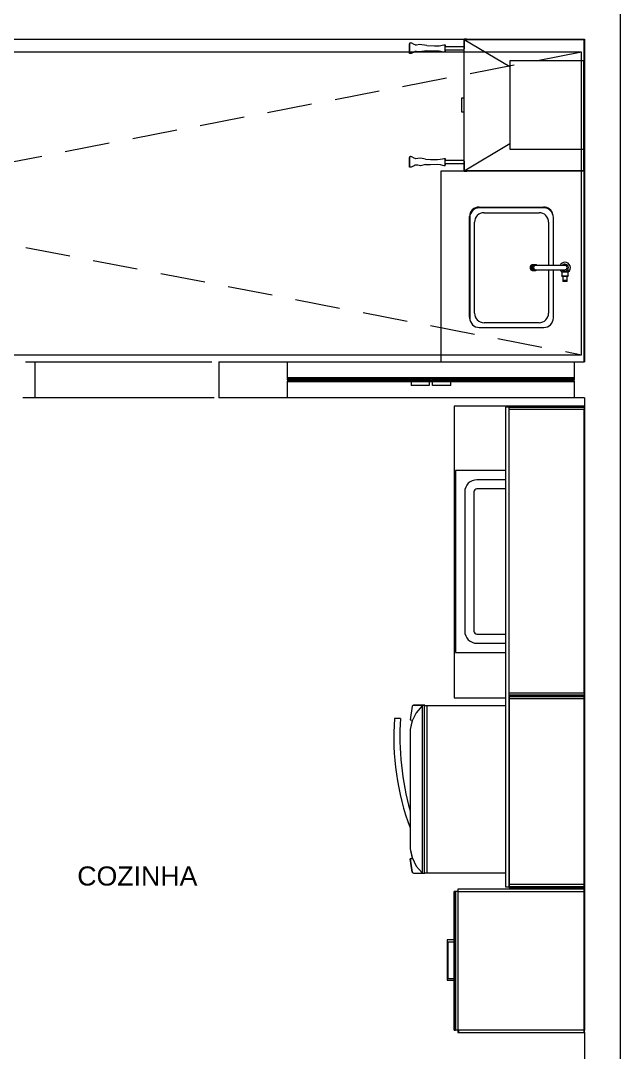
# Model space of a CAD drawing. Header units: millimetres. Extents: x 586.5 to 618.3, y 239.1 to 272.6.
# Drawn here: x 590.887 to 593.397, y 252.023 to 256.337 of the extents above; entities that cross this region are included whole.
import ezdxf

# ---------------------------------------------------------------- set-up
doc = ezdxf.new("R2010")
doc.units = ezdxf.units.MM
doc.header["$LTSCALE"] = 75
doc.linetypes.add('HIDDEN', pattern=[0.375, 0.25, -0.125])
for name, color, linetype, lineweight in [('A Arquitetura LRZ', 252, 'Continuous', 9), ('A Cumbuca LRZ', 254, 'HIDDEN', 9), ('A Esquadrias LRZ', 252, 'Continuous', 9), ('A Mobiliário LRZ', 253, 'Continuous', 9), ('A Projeção LRZ', 253, 'HIDDEN', 9)]:
    doc.layers.add(name, color=color, linetype=linetype, lineweight=lineweight)
doc.styles.add('R80', font='arial.ttf')

msp = doc.modelspace()

# ---------------------------------------------------------------- linework, layer by layer
at = {"layer": 'A Arquitetura LRZ'}
for p, q in [((593.3965, 250.9114), (593.3965, 256.4104)), ((586.6465, 256.2604), (593.2465, 256.2604)), ((593.2465, 256.2604), (593.2465, 254.9104)), ((590.9465, 254.9104), (590.9465, 254.7604)), ((591.7165, 254.9104), (591.7165, 254.7604)), ((591.7165, 254.9104), (593.2465, 254.9104)), ((592.0037, 254.8434), (592.0037, 254.9104)), ((593.2037, 254.9104), (593.2037, 254.8434)), ((592.0037, 254.8354), (592.0037, 254.8394)), ((592.0037, 254.7604), (592.0037, 254.8274)), ((593.2037, 254.8394), (593.2037, 254.8354)), ((593.2037, 254.8274), (593.2037, 254.7604)), ((593.2465, 254.7604), (591.7165, 254.7604)), ((593.2465, 254.7604), (593.2465, 252.1156)), ((593.2465, 252.1056), (593.2465, 251.0604))]:
    msp.add_line(p, q, dxfattribs=at)
at = {"layer": 'A Esquadrias LRZ'}
for p, q in [((593.2452, 255.7079), (592.6452, 255.7079)), ((592.6452, 255.7079), (592.6452, 254.9104)), ((593.2452, 254.9104), (593.2452, 255.7079)), ((592.7652, 255.0979), (592.7652, 255.5179)), ((592.8052, 255.5579), (593.0752, 255.5579)), ((590.9065, 254.9104), (591.6865, 254.9104)), ((592.0037, 254.8414), (592.0037, 254.8434)), ((593.2037, 254.8434), (592.0037, 254.8434)), ((592.0037, 254.8414), (592.0037, 254.8394)), ((592.0037, 254.8414), (593.2037, 254.8414)), ((592.0037, 254.8394), (592.0187, 254.8394)), ((592.3537, 254.8354), (592.0037, 254.8354)), ((592.0037, 254.8354), (592.0037, 254.8314)), ((592.0037, 254.8314), (592.3537, 254.8314)), ((592.0187, 254.8314), (592.0037, 254.8314)), ((592.0037, 254.8314), (592.0037, 254.8294)), ((592.0037, 254.8274), (592.0037, 254.8294)), ((592.0037, 254.8294), (593.2037, 254.8294)), ((593.2037, 254.8274), (592.0037, 254.8274)), ((592.0187, 254.8394), (592.0187, 254.8414)), ((592.2987, 254.8394), (592.0187, 254.8394)), ((592.0187, 254.8294), (592.0187, 254.8314)), ((592.5987, 254.8394), (592.2987, 254.8394)), ((592.2987, 254.8394), (592.2987, 254.8354)), ((592.2987, 254.8354), (592.5987, 254.8354)), ((592.3537, 254.8314), (592.3537, 254.8354)), ((592.3537, 254.8314), (592.5207, 254.8314)), ((592.5207, 254.8414), (592.5207, 254.8394)), ((592.5207, 254.8314), (592.5207, 254.8294)), ((592.5207, 254.8314), (592.5257, 254.8314)), ((592.5207, 254.8274), (592.5207, 254.8114)), ((592.5257, 254.8314), (592.5341, 254.8314)), ((592.5341, 254.8314), (592.5967, 254.8314)), ((592.5967, 254.8414), (592.5967, 254.8404)), ((592.6107, 254.8404), (592.5967, 254.8404)), ((592.5967, 254.8404), (592.5967, 254.8394)), ((592.5967, 254.8394), (592.5987, 254.8394)), ((592.5987, 254.8354), (592.5967, 254.8354)), ((592.5967, 254.8354), (592.5967, 254.8344)), ((592.5967, 254.8344), (592.6107, 254.8344)), ((592.5967, 254.8314), (592.6107, 254.8314)), ((592.5967, 254.8314), (592.5967, 254.8294)), ((592.5967, 254.8274), (592.5967, 254.8114)), ((592.5987, 254.8354), (592.5987, 254.8394)), ((592.5987, 254.8394), (592.5987, 254.8354)), ((592.6087, 254.8354), (592.6087, 254.8394)), ((592.6087, 254.8394), (592.6107, 254.8394)), ((592.9087, 254.8394), (592.6087, 254.8394)), ((592.6087, 254.8394), (592.6087, 254.8354)), ((592.6107, 254.8354), (592.6087, 254.8354)), ((592.6087, 254.8354), (592.9087, 254.8354)), ((592.6107, 254.8414), (592.6107, 254.8404)), ((592.6107, 254.8394), (592.6107, 254.8404)), ((592.6107, 254.8344), (592.6107, 254.8354)), ((592.6107, 254.8314), (592.6733, 254.8314)), ((592.6107, 254.8294), (592.6107, 254.8314)), ((592.6107, 254.8114), (592.6107, 254.8274)), ((592.6733, 254.8314), (592.6818, 254.8314)), ((592.6818, 254.8314), (592.6867, 254.8314)), ((592.6867, 254.8394), (592.6867, 254.8414)), ((592.6867, 254.8314), (592.8537, 254.8314)), ((592.6867, 254.8294), (592.6867, 254.8314)), ((592.6867, 254.8114), (592.6867, 254.8274)), ((593.2037, 254.8354), (592.8537, 254.8354)), ((592.8537, 254.8354), (592.8537, 254.8314)), ((592.8537, 254.8314), (593.2037, 254.8314)), ((592.9087, 254.8354), (592.9087, 254.8394)), ((593.1887, 254.8394), (592.9087, 254.8394)), ((593.1887, 254.8414), (593.1887, 254.8394)), ((593.1887, 254.8394), (593.2037, 254.8394)), ((593.2037, 254.8314), (593.1887, 254.8314)), ((593.1887, 254.8314), (593.1887, 254.8294)), ((593.2037, 254.8434), (593.2037, 254.8414)), ((593.2037, 254.8394), (593.2037, 254.8414)), ((593.2037, 254.8314), (593.2037, 254.8354)), ((593.2037, 254.8294), (593.2037, 254.8314)), ((593.2037, 254.8294), (593.2037, 254.8274)), ((592.5257, 254.8114), (592.5207, 254.8114)), ((592.5341, 254.8114), (592.5257, 254.8114)), ((592.5967, 254.8114), (592.5341, 254.8114)), ((592.6733, 254.8114), (592.6107, 254.8114)), ((592.6818, 254.8114), (592.6733, 254.8114)), ((592.6867, 254.8114), (592.6818, 254.8114)), ((591.6965, 254.7604), (590.8965, 254.7604))]:
    msp.add_line(p, q, dxfattribs=at)
for centre, start, end in [((592.8052, 255.5179), 90, 180), ((593.0752, 255.5179), 11.611, 90), ((592.8052, 255.0979), 180, 197.0883)]:
    msp.add_arc(centre, 0.04, start, end, dxfattribs=at)
at = {"layer": 'A Mobiliário LRZ'}
for p, q in [((592.7534, 256.26), (592.7426, 256.26)), ((592.7426, 256.26), (592.7426, 256.2192)), ((592.7434, 256.2592), (593.2434, 256.2592)), ((592.7434, 256.2592), (592.9334, 256.1452)), ((592.7434, 255.7092), (592.7434, 256.2592)), ((592.7534, 256.2592), (592.7534, 256.26)), ((593.2434, 256.2592), (593.2434, 256.1692)), ((592.5136, 256.2422), (592.5134, 256.2415)), ((592.5134, 256.2415), (592.5134, 256.2409)), ((592.5134, 256.2354), (592.5134, 256.2409)), ((592.5134, 256.2409), (592.5134, 256.2354)), ((592.5134, 256.2219), (592.5134, 256.2354)), ((592.5134, 256.2354), (592.5134, 256.2219)), ((592.5134, 256.2219), (592.5134, 256.2085)), ((592.5134, 256.2085), (592.5134, 256.2219)), ((592.5134, 256.2085), (592.5134, 256.2029)), ((592.5134, 256.2029), (592.5134, 256.2085)), ((592.5138, 256.2425), (592.5136, 256.2422)), ((592.514, 256.2429), (592.5138, 256.2425)), ((592.5144, 256.2432), (592.514, 256.2429)), ((592.5149, 256.2435), (592.5144, 256.2432)), ((592.5155, 256.2438), (592.5149, 256.2435)), ((592.5176, 256.2441), (592.5155, 256.2438)), ((592.5205, 256.2438), (592.5176, 256.2441)), ((592.5238, 256.2429), (592.5205, 256.2438)), ((592.5338, 256.2379), (592.5238, 256.2429)), ((592.5377, 256.2359), (592.5338, 256.2379)), ((592.5377, 256.2079), (592.5338, 256.2059)), ((592.5397, 256.2354), (592.5377, 256.2359)), ((592.5397, 256.2084), (592.5377, 256.2079)), ((592.5427, 256.2353), (592.5397, 256.2354)), ((592.5427, 256.2085), (592.5397, 256.2084)), ((592.5553, 256.2373), (592.5427, 256.2353)), ((592.5553, 256.2066), (592.5427, 256.2085)), ((592.5869, 256.2328), (592.5553, 256.2373)), ((592.5869, 256.2111), (592.5553, 256.2066)), ((592.5869, 256.2328), (592.6187, 256.2323)), ((592.5869, 256.2111), (592.6187, 256.2115)), ((592.6187, 256.2323), (592.6376, 256.2323)), ((592.6187, 256.2115), (592.6376, 256.2116)), ((592.6376, 256.2323), (592.6576, 256.2365)), ((592.6376, 256.2116), (592.6576, 256.2074)), ((592.6576, 256.2365), (592.6607, 256.2368)), ((592.6576, 256.2074), (592.6607, 256.2071)), ((592.6607, 256.2368), (592.661, 256.2368)), ((592.6607, 256.2071), (592.661, 256.2071)), ((592.661, 256.2368), (592.6618, 256.2367)), ((592.661, 256.2071), (592.6618, 256.2072)), ((592.6618, 256.2367), (592.6623, 256.2365)), ((592.6618, 256.2072), (592.6623, 256.2073)), ((592.6623, 256.2365), (592.6627, 256.2363)), ((592.6623, 256.2073), (592.6627, 256.2075)), ((592.6627, 256.2363), (592.6629, 256.2361)), ((592.6627, 256.2075), (592.6629, 256.2078)), ((592.6629, 256.2361), (592.6631, 256.2359)), ((592.6629, 256.2078), (592.6631, 256.208)), ((592.6631, 256.2359), (592.6632, 256.2357)), ((592.6631, 256.208), (592.6632, 256.2082)), ((592.6632, 256.2357), (592.6633, 256.2353)), ((592.6632, 256.2082), (592.6633, 256.2086)), ((592.6633, 256.2353), (592.6634, 256.2349)), ((592.6633, 256.2086), (592.6634, 256.2089)), ((592.6634, 256.2311), (592.6634, 256.2349)), ((592.6634, 256.2349), (592.6634, 256.2311)), ((592.6634, 256.2219), (592.6634, 256.2311)), ((592.6634, 256.2311), (592.6634, 256.2284)), ((592.7426, 256.2284), (592.6634, 256.2284)), ((592.6634, 256.2127), (592.6634, 256.2219)), ((592.6634, 256.2154), (592.7434, 256.2154)), ((592.6634, 256.215), (592.6634, 256.2127)), ((592.6634, 256.2127), (592.6634, 256.2089)), ((592.6634, 256.2089), (592.6634, 256.2127)), ((592.7426, 256.2192), (592.7434, 256.2192)), ((592.7426, 255.753), (592.7426, 256.215)), ((592.5134, 256.2023), (592.5134, 256.2029)), ((592.5136, 256.2017), (592.5134, 256.2023)), ((592.5138, 256.2013), (592.5136, 256.2017)), ((592.514, 256.201), (592.5138, 256.2013)), ((592.5144, 256.2006), (592.514, 256.201)), ((592.5149, 256.2003), (592.5144, 256.2006)), ((592.5155, 256.2001), (592.5149, 256.2003)), ((592.5176, 256.1998), (592.5155, 256.2001)), ((592.5205, 256.2001), (592.5176, 256.1998)), ((592.5238, 256.2009), (592.5205, 256.2001)), ((592.5338, 256.2059), (592.5238, 256.2009)), ((592.9334, 256.1692), (592.9334, 255.7992)), ((593.2434, 256.1692), (592.9334, 256.1692)), ((593.2434, 255.7992), (593.2434, 256.1692)), ((592.7326, 256.0142), (592.7426, 256.0142)), ((592.7326, 255.9542), (592.7326, 256.0142)), ((592.7426, 255.9542), (592.7326, 255.9542)), ((592.7434, 255.7092), (592.9334, 255.8232)), ((592.9334, 255.7992), (593.2434, 255.7992)), ((593.2434, 255.7092), (593.2434, 255.7992)), ((592.5136, 255.7668), (592.5134, 255.7661)), ((592.5134, 255.7661), (592.5134, 255.7655)), ((592.5134, 255.76), (592.5134, 255.7655)), ((592.5134, 255.7655), (592.5134, 255.76)), ((592.5134, 255.7465), (592.5134, 255.76)), ((592.5134, 255.76), (592.5134, 255.7465)), ((592.5134, 255.7465), (592.5134, 255.7331)), ((592.5134, 255.7331), (592.5134, 255.7465)), ((592.5134, 255.7331), (592.5134, 255.7275)), ((592.5134, 255.7275), (592.5134, 255.7331)), ((592.5138, 255.7671), (592.5136, 255.7668)), ((592.514, 255.7675), (592.5138, 255.7671)), ((592.5144, 255.7678), (592.514, 255.7675)), ((592.5149, 255.7681), (592.5144, 255.7678)), ((592.5155, 255.7684), (592.5149, 255.7681)), ((592.5163, 255.7686), (592.5155, 255.7684)), ((592.5188, 255.7686), (592.5163, 255.7686)), ((592.5206, 255.7684), (592.5188, 255.7686)), ((592.5238, 255.7675), (592.5206, 255.7684)), ((592.5338, 255.7625), (592.5238, 255.7675)), ((592.5378, 255.7605), (592.5338, 255.7625)), ((592.5378, 255.7325), (592.5338, 255.7306)), ((592.5397, 255.76), (592.5378, 255.7605)), ((592.5397, 255.733), (592.5378, 255.7325)), ((592.5485, 255.7607), (592.5397, 255.76)), ((592.5485, 255.7323), (592.5397, 255.733)), ((592.5607, 255.7625), (592.5485, 255.7607)), ((592.5809, 255.7578), (592.5607, 255.7625)), ((592.5809, 255.7353), (592.5607, 255.7306)), ((592.5809, 255.7578), (592.6015, 255.7571)), ((592.5809, 255.7353), (592.6015, 255.736)), ((592.6015, 255.7571), (592.6308, 255.7565)), ((592.6015, 255.736), (592.6308, 255.7365)), ((592.6308, 255.7565), (592.6419, 255.7575)), ((592.6308, 255.7365), (592.6419, 255.7356)), ((592.6419, 255.7575), (592.6521, 255.7599)), ((592.6419, 255.7356), (592.6521, 255.7332)), ((592.6521, 255.7599), (592.6573, 255.761)), ((592.6521, 255.7332), (592.6573, 255.732)), ((592.6573, 255.761), (592.6605, 255.7614)), ((592.6605, 255.7614), (592.6614, 255.7613)), ((592.6614, 255.7613), (592.662, 255.7612)), ((592.662, 255.7612), (592.6625, 255.761)), ((592.6625, 255.761), (592.6628, 255.7608)), ((592.6628, 255.7608), (592.663, 255.7606)), ((592.6628, 255.7322), (592.663, 255.7324)), ((592.663, 255.7606), (592.6632, 255.7604)), ((592.663, 255.7324), (592.6632, 255.7327)), ((592.6632, 255.7604), (592.6632, 255.7602)), ((592.6632, 255.7602), (592.6633, 255.7598)), ((592.6632, 255.7329), (592.6633, 255.7333)), ((592.6632, 255.7327), (592.6632, 255.7329)), ((592.6633, 255.7598), (592.6634, 255.7595)), ((592.6633, 255.7333), (592.6634, 255.7335)), ((592.6634, 255.7557), (592.6634, 255.7595)), ((592.6634, 255.7595), (592.6634, 255.7557)), ((592.6634, 255.7465), (592.6634, 255.7557)), ((592.6634, 255.7557), (592.6634, 255.753)), ((592.7434, 255.753), (592.6634, 255.753)), ((592.6634, 255.7373), (592.6634, 255.7465)), ((592.6634, 255.74), (592.6634, 255.7373)), ((592.6634, 255.74), (592.7426, 255.74)), ((592.6634, 255.7373), (592.6634, 255.7335)), ((592.6634, 255.7335), (592.6634, 255.7373)), ((592.7434, 255.7492), (592.7426, 255.7492)), ((592.7426, 255.7492), (592.7426, 255.7084)), ((592.5134, 255.7269), (592.5134, 255.7275)), ((592.5136, 255.7263), (592.5134, 255.7269)), ((592.5138, 255.7259), (592.5136, 255.7263)), ((592.514, 255.7256), (592.5138, 255.7259)), ((592.5144, 255.7252), (592.514, 255.7256)), ((592.5149, 255.7249), (592.5144, 255.7252)), ((592.5155, 255.7247), (592.5149, 255.7249)), ((592.5163, 255.7245), (592.5155, 255.7247)), ((592.5188, 255.7244), (592.5163, 255.7245)), ((592.5206, 255.7247), (592.5188, 255.7244)), ((592.5238, 255.7255), (592.5206, 255.7247)), ((592.5338, 255.7306), (592.5238, 255.7255)), ((592.5607, 255.7306), (592.5485, 255.7323)), ((592.6573, 255.732), (592.6605, 255.7317)), ((592.6605, 255.7317), (592.6614, 255.7317)), ((592.6614, 255.7317), (592.662, 255.7319)), ((592.662, 255.7319), (592.6625, 255.732)), ((592.6625, 255.732), (592.6628, 255.7322)), ((592.7426, 255.7084), (592.7534, 255.7084)), ((593.2434, 255.7092), (592.7434, 255.7092)), ((592.7534, 255.7084), (592.7534, 255.7092)), ((593.076, 255.5542), (592.806, 255.5542)), ((592.826, 255.5342), (593.056, 255.5342)), ((592.766, 255.5142), (592.766, 255.0942)), ((592.786, 255.1142), (592.786, 255.4942)), ((593.096, 255.4942), (593.096, 255.3134)), ((593.116, 255.3135), (593.116, 255.5142)), ((593.0185, 255.3061), (593.0184, 255.3056)), ((593.0184, 255.3056), (593.0184, 255.3052)), ((593.0184, 255.3052), (593.0184, 255.3047)), ((593.0184, 255.3047), (593.0184, 255.3046)), ((593.0184, 255.3046), (593.0184, 255.3042)), ((593.0184, 255.3042), (593.0184, 255.3037)), ((593.0184, 255.3037), (593.0184, 255.3033)), ((593.0184, 255.3033), (593.0185, 255.3029)), ((593.0186, 255.3069), (593.0185, 255.3065)), ((593.0185, 255.3065), (593.0185, 255.3061)), ((593.0185, 255.3029), (593.0186, 255.3024)), ((593.0187, 255.3074), (593.0186, 255.3069)), ((593.0186, 255.3024), (593.0187, 255.302)), ((593.0188, 255.3078), (593.0187, 255.3074)), ((593.0187, 255.302), (593.0188, 255.3016)), ((593.0189, 255.3082), (593.0188, 255.3078)), ((593.0188, 255.3016), (593.0189, 255.3011)), ((593.0191, 255.3086), (593.0189, 255.3082)), ((593.0189, 255.3011), (593.019, 255.3007)), ((593.0192, 255.3091), (593.0191, 255.3086)), ((593.0194, 255.3095), (593.0192, 255.3091)), ((593.0196, 255.3099), (593.0194, 255.3095)), ((593.0198, 255.3103), (593.0196, 255.3099)), ((593.02, 255.3107), (593.0198, 255.3103)), ((593.0203, 255.3111), (593.02, 255.3107)), ((593.0205, 255.3114), (593.0203, 255.3111)), ((593.0208, 255.3118), (593.0205, 255.3114)), ((593.0211, 255.3122), (593.0208, 255.3118)), ((593.0214, 255.3125), (593.0211, 255.3122)), ((593.0217, 255.3129), (593.0214, 255.3125)), ((593.0221, 255.3132), (593.0217, 255.3129)), ((593.0224, 255.3135), (593.0221, 255.3132)), ((593.0228, 255.3138), (593.0224, 255.3135)), ((593.0232, 255.3141), (593.0228, 255.3138)), ((593.0236, 255.3144), (593.0232, 255.3141)), ((593.024, 255.3146), (593.0236, 255.3144)), ((593.0244, 255.3149), (593.024, 255.3146)), ((593.0248, 255.3151), (593.0244, 255.3149)), ((593.0253, 255.3153), (593.0248, 255.3151)), ((593.0257, 255.3155), (593.0253, 255.3153)), ((593.0262, 255.3157), (593.0257, 255.3155)), ((593.0267, 255.3158), (593.0262, 255.3157)), ((593.0271, 255.316), (593.0267, 255.3158)), ((593.0276, 255.3161), (593.0271, 255.316)), ((593.0276, 255.3062), (593.0275, 255.3057)), ((593.0275, 255.3057), (593.0275, 255.3052)), ((593.0275, 255.3052), (593.0275, 255.3048)), ((593.0275, 255.3048), (593.0275, 255.3046)), ((593.0275, 255.3046), (593.0275, 255.3041)), ((593.0275, 255.3041), (593.0275, 255.3037)), ((593.0275, 255.3037), (593.0275, 255.3032)), ((593.0275, 255.3032), (593.0276, 255.3027)), ((593.0281, 255.3162), (593.0276, 255.3161)), ((593.0277, 255.3071), (593.0276, 255.3067)), ((593.0276, 255.3067), (593.0276, 255.3062)), ((593.0276, 255.3027), (593.0277, 255.3023)), ((593.0278, 255.3076), (593.0277, 255.3071)), ((593.0277, 255.3023), (593.0278, 255.3018)), ((593.0279, 255.308), (593.0278, 255.3076)), ((593.0278, 255.3018), (593.0279, 255.3013)), ((593.0281, 255.3085), (593.0279, 255.308)), ((593.0279, 255.3013), (593.028, 255.3009)), ((593.0286, 255.3163), (593.0281, 255.3162)), ((593.0282, 255.309), (593.0281, 255.3085)), ((593.0284, 255.3094), (593.0282, 255.309)), ((593.0286, 255.3098), (593.0284, 255.3094)), ((593.0291, 255.3163), (593.0286, 255.3163)), ((593.0288, 255.3103), (593.0286, 255.3098)), ((593.029, 255.3107), (593.0288, 255.3103)), ((593.0292, 255.3111), (593.029, 255.3107)), ((593.0296, 255.3163), (593.0291, 255.3163)), ((593.0295, 255.3115), (593.0292, 255.3111)), ((593.0298, 255.3119), (593.0295, 255.3115)), ((593.0301, 255.3164), (593.0296, 255.3163)), ((593.03, 255.3122), (593.0298, 255.3119)), ((593.0303, 255.3126), (593.03, 255.3122)), ((593.0343, 255.3164), (593.0301, 255.3164)), ((593.0306, 255.313), (593.0303, 255.3126)), ((593.031, 255.3133), (593.0306, 255.313)), ((593.0313, 255.3136), (593.031, 255.3133)), ((593.0316, 255.3139), (593.0313, 255.3136)), ((593.032, 255.3142), (593.0316, 255.3139)), ((593.0324, 255.3145), (593.032, 255.3142)), ((593.0328, 255.3148), (593.0324, 255.3145)), ((593.0331, 255.315), (593.0328, 255.3148)), ((593.0335, 255.3153), (593.0331, 255.315)), ((593.0339, 255.3155), (593.0335, 255.3153)), ((593.0344, 255.3157), (593.0339, 255.3155)), ((593.0348, 255.3158), (593.0344, 255.3157)), ((593.0365, 255.3166), (593.0347, 255.3166)), ((593.0352, 255.316), (593.0348, 255.3158)), ((593.0356, 255.3162), (593.0352, 255.316)), ((593.0361, 255.3163), (593.0356, 255.3162)), ((593.0365, 255.3164), (593.0361, 255.3163)), ((593.037, 255.3165), (593.0365, 255.3164)), ((593.0374, 255.3165), (593.037, 255.3165)), ((593.0379, 255.3166), (593.0374, 255.3165)), ((593.0384, 255.3157), (593.0374, 255.3158)), ((593.0383, 255.3166), (593.0379, 255.3166)), ((593.0388, 255.3166), (593.0383, 255.3166)), ((593.041, 255.3166), (593.0388, 255.3166)), ((593.0426, 255.3136), (593.042, 255.3136)), ((593.0437, 255.3136), (593.0426, 255.3136)), ((593.0449, 255.3136), (593.0437, 255.3136)), ((593.0463, 255.3136), (593.0449, 255.3136)), ((593.0477, 255.3136), (593.0463, 255.3136)), ((593.0492, 255.3136), (593.0477, 255.3136)), ((593.0508, 255.3136), (593.0492, 255.3136)), ((593.0525, 255.3136), (593.0508, 255.3136)), ((593.0543, 255.3136), (593.0525, 255.3136)), ((593.0562, 255.3136), (593.0543, 255.3136)), ((593.0581, 255.3136), (593.0562, 255.3136)), ((593.0602, 255.3136), (593.0581, 255.3136)), ((593.0623, 255.3136), (593.0602, 255.3136)), ((593.0645, 255.3136), (593.0623, 255.3136)), ((593.0667, 255.3136), (593.0645, 255.3136)), ((593.0691, 255.3136), (593.0667, 255.3136)), ((593.0715, 255.3136), (593.0691, 255.3136)), ((593.072, 255.3136), (593.0715, 255.3136)), ((593.074, 255.3136), (593.072, 255.3136)), ((593.0761, 255.3136), (593.074, 255.3136)), ((593.0782, 255.3136), (593.0761, 255.3136)), ((593.0804, 255.3136), (593.0782, 255.3136)), ((593.0826, 255.3136), (593.0804, 255.3136)), ((593.0848, 255.3136), (593.0826, 255.3136)), ((593.0871, 255.3136), (593.0848, 255.3136)), ((593.0894, 255.3136), (593.0871, 255.3136)), ((593.0917, 255.3136), (593.0894, 255.3136)), ((593.094, 255.3136), (593.0917, 255.3136)), ((593.0963, 255.3136), (593.094, 255.3136)), ((593.0987, 255.3136), (593.0963, 255.3136)), ((593.101, 255.3136), (593.0987, 255.3136)), ((593.1034, 255.3136), (593.101, 255.3136)), ((593.1057, 255.3136), (593.1034, 255.3136)), ((593.1081, 255.3136), (593.1057, 255.3136)), ((593.1104, 255.3136), (593.1081, 255.3136)), ((593.1128, 255.3136), (593.1104, 255.3136)), ((593.1151, 255.3136), (593.1128, 255.3136)), ((593.1174, 255.3136), (593.1151, 255.3136)), ((593.1196, 255.3136), (593.1174, 255.3136)), ((593.1219, 255.3136), (593.1196, 255.3136)), ((593.1241, 255.3136), (593.1219, 255.3136)), ((593.1262, 255.3136), (593.1241, 255.3136)), ((593.1284, 255.3136), (593.1262, 255.3136)), ((593.1305, 255.3136), (593.1284, 255.3136)), ((593.1325, 255.3136), (593.1305, 255.3136)), ((593.1345, 255.3136), (593.1325, 255.3136)), ((593.1365, 255.3136), (593.1345, 255.3136)), ((593.1372, 255.3136), (593.1365, 255.3136)), ((593.1393, 255.3136), (593.1372, 255.3136)), ((593.1413, 255.3136), (593.1393, 255.3136)), ((593.1433, 255.3136), (593.1413, 255.3136)), ((593.1452, 255.3136), (593.1433, 255.3136)), ((593.147, 255.3136), (593.1452, 255.3136)), ((593.1487, 255.3136), (593.147, 255.3136)), ((593.1504, 255.3136), (593.1487, 255.3136)), ((593.152, 255.3136), (593.1504, 255.3136)), ((593.1535, 255.3136), (593.152, 255.3136)), ((593.1549, 255.3136), (593.1535, 255.3136)), ((593.1562, 255.3136), (593.1549, 255.3136)), ((593.1574, 255.3136), (593.1562, 255.3136)), ((593.1581, 255.3136), (593.1574, 255.3136)), ((593.1592, 255.3136), (593.1581, 255.3136)), ((593.1602, 255.3136), (593.1592, 255.3136)), ((593.1611, 255.3136), (593.1602, 255.3136)), ((593.1619, 255.3136), (593.1611, 255.3136)), ((593.1627, 255.3136), (593.1619, 255.3136)), ((593.1633, 255.3136), (593.1627, 255.3136)), ((593.1637, 255.3136), (593.1633, 255.3136)), ((593.1641, 255.3136), (593.1637, 255.3136)), ((593.1644, 255.3136), (593.1641, 255.3136)), ((593.1646, 255.3136), (593.1644, 255.3136)), ((593.1646, 255.3136), (593.1646, 255.3136)), ((593.1781, 255.2857), (593.1781, 255.3022)), ((593.019, 255.3007), (593.0192, 255.3003)), ((593.0192, 255.3003), (593.0194, 255.2999)), ((593.0194, 255.2999), (593.0196, 255.2995)), ((593.0196, 255.2995), (593.0198, 255.2991)), ((593.0198, 255.2991), (593.02, 255.2987)), ((593.02, 255.2987), (593.0202, 255.2983)), ((593.0202, 255.2983), (593.0205, 255.2979)), ((593.0205, 255.2979), (593.0207, 255.2975)), ((593.0207, 255.2975), (593.021, 255.2972)), ((593.021, 255.2972), (593.0213, 255.2968)), ((593.0213, 255.2968), (593.0217, 255.2965)), ((593.0217, 255.2965), (593.022, 255.2961)), ((593.022, 255.2961), (593.0223, 255.2958)), ((593.0223, 255.2958), (593.0227, 255.2955)), ((593.0227, 255.2955), (593.0231, 255.2952)), ((593.0231, 255.2952), (593.0235, 255.2949)), ((593.0235, 255.2949), (593.0239, 255.2947)), ((593.0239, 255.2947), (593.0243, 255.2944)), ((593.0243, 255.2944), (593.0247, 255.2942)), ((593.0247, 255.2942), (593.0252, 255.294)), ((593.0252, 255.294), (593.0256, 255.2938)), ((593.0256, 255.2938), (593.0261, 255.2936)), ((593.0261, 255.2936), (593.0265, 255.2934)), ((593.0265, 255.2934), (593.027, 255.2933)), ((593.027, 255.2933), (593.0275, 255.2932)), ((593.0275, 255.2932), (593.028, 255.2931)), ((593.028, 255.3009), (593.0282, 255.3004)), ((593.028, 255.2931), (593.0285, 255.293)), ((593.0282, 255.3004), (593.0284, 255.3)), ((593.0284, 255.3), (593.0285, 255.2995)), ((593.0285, 255.2995), (593.0287, 255.2991)), ((593.0285, 255.293), (593.029, 255.2929)), ((593.0287, 255.2991), (593.0289, 255.2987)), ((593.0289, 255.2987), (593.0292, 255.2983)), ((593.029, 255.2929), (593.0295, 255.2929)), ((593.0292, 255.2983), (593.0294, 255.2979)), ((593.0294, 255.2979), (593.0297, 255.2975)), ((593.0295, 255.2929), (593.03, 255.2929)), ((593.0297, 255.2975), (593.03, 255.2971)), ((593.03, 255.2971), (593.0303, 255.2967)), ((593.03, 255.2929), (593.0301, 255.2929)), ((593.0301, 255.2929), (593.0343, 255.2929)), ((593.0303, 255.2967), (593.0306, 255.2964)), ((593.0306, 255.2964), (593.0309, 255.296)), ((593.0309, 255.296), (593.0312, 255.2957)), ((593.0312, 255.2957), (593.0316, 255.2954)), ((593.0316, 255.2954), (593.0319, 255.2951)), ((593.0319, 255.2951), (593.0323, 255.2948)), ((593.0323, 255.2948), (593.0326, 255.2945)), ((593.0326, 255.2945), (593.033, 255.2943)), ((593.033, 255.2943), (593.0334, 255.2941)), ((593.0334, 255.2941), (593.0338, 255.2938)), ((593.0338, 255.2938), (593.0342, 255.2936)), ((593.0342, 255.2936), (593.0347, 255.2934)), ((593.0347, 255.2934), (593.0351, 255.2933)), ((593.0347, 255.2926), (593.0365, 255.2926)), ((593.0351, 255.2933), (593.0355, 255.2931)), ((593.0355, 255.2931), (593.036, 255.293)), ((593.036, 255.293), (593.0364, 255.2929)), ((593.0364, 255.2929), (593.0369, 255.2928)), ((593.0369, 255.2928), (593.0373, 255.2927)), ((593.0373, 255.2927), (593.0378, 255.2927)), ((593.0374, 255.2935), (593.0384, 255.2936)), ((593.0378, 255.2927), (593.0382, 255.2926)), ((593.0382, 255.2926), (593.0387, 255.2926)), ((593.0387, 255.2926), (593.0388, 255.2926)), ((593.0388, 255.2926), (593.041, 255.2926)), ((593.042, 255.2956), (593.0431, 255.2956)), ((593.0431, 255.2956), (593.0442, 255.2956)), ((593.0442, 255.2956), (593.0454, 255.2956)), ((593.0454, 255.2956), (593.0468, 255.2956)), ((593.0468, 255.2956), (593.0483, 255.2956)), ((593.0483, 255.2956), (593.0498, 255.2956)), ((593.0498, 255.2956), (593.0514, 255.2956)), ((593.0514, 255.2956), (593.0532, 255.2956)), ((593.0532, 255.2956), (593.055, 255.2956)), ((593.055, 255.2956), (593.0569, 255.2956)), ((593.0569, 255.2956), (593.0589, 255.2956)), ((593.0589, 255.2956), (593.061, 255.2956)), ((593.061, 255.2956), (593.0631, 255.2956)), ((593.0631, 255.2956), (593.0654, 255.2956)), ((593.0654, 255.2956), (593.0677, 255.2956)), ((593.0677, 255.2956), (593.07, 255.2956)), ((593.07, 255.2956), (593.0715, 255.2956)), ((593.0715, 255.2956), (593.0735, 255.2956)), ((593.0735, 255.2956), (593.0756, 255.2956)), ((593.0756, 255.2956), (593.0777, 255.2956)), ((593.0777, 255.2956), (593.0799, 255.2956)), ((593.0799, 255.2956), (593.082, 255.2956)), ((593.082, 255.2956), (593.0843, 255.2956)), ((593.0843, 255.2956), (593.0865, 255.2956)), ((593.0865, 255.2956), (593.0888, 255.2956)), ((593.0888, 255.2956), (593.0911, 255.2956)), ((593.0911, 255.2956), (593.0934, 255.2956)), ((593.0934, 255.2956), (593.0958, 255.2956)), ((593.0958, 255.2956), (593.0981, 255.2956)), ((593.096, 255.2957), (593.096, 255.1142)), ((593.0981, 255.2956), (593.1004, 255.2956)), ((593.1004, 255.2956), (593.1028, 255.2956)), ((593.1028, 255.2956), (593.1052, 255.2956)), ((593.1052, 255.2956), (593.1075, 255.2956)), ((593.1075, 255.2956), (593.1098, 255.2956)), ((593.1098, 255.2956), (593.1122, 255.2956)), ((593.1122, 255.2956), (593.1145, 255.2956)), ((593.1145, 255.2956), (593.1168, 255.2956)), ((593.116, 255.0942), (593.116, 255.2956)), ((593.1168, 255.2956), (593.1191, 255.2956)), ((593.1191, 255.2956), (593.1213, 255.2956)), ((593.1213, 255.2956), (593.1235, 255.2956)), ((593.1235, 255.2956), (593.1257, 255.2956)), ((593.1257, 255.2956), (593.1278, 255.2956)), ((593.1278, 255.2956), (593.1299, 255.2956)), ((593.1299, 255.2956), (593.132, 255.2956)), ((593.132, 255.2956), (593.134, 255.2956)), ((593.134, 255.2956), (593.136, 255.2956)), ((593.136, 255.2956), (593.1365, 255.2956)), ((593.1365, 255.2956), (593.1386, 255.2956)), ((593.1386, 255.2956), (593.1406, 255.2956)), ((593.1406, 255.2956), (593.1426, 255.2956)), ((593.1426, 255.2956), (593.1446, 255.2956)), ((593.1446, 255.2956), (593.1464, 255.2956)), ((593.1464, 255.2956), (593.1482, 255.2956)), ((593.1482, 255.2956), (593.1499, 255.2956)), ((593.1499, 255.2956), (593.1515, 255.2956)), ((593.1511, 255.2959), (593.1511, 255.2857)), ((593.1646, 255.2857), (593.1511, 255.2857)), ((593.1511, 255.2849), (593.1511, 255.2698)), ((593.1646, 255.2849), (593.1511, 255.2849)), ((593.1511, 255.2697), (593.1511, 255.2698)), ((593.1511, 255.2698), (593.1511, 255.2698)), ((593.1511, 255.2696), (593.1511, 255.2697)), ((593.1511, 255.2697), (593.1511, 255.2697)), ((593.1511, 255.2697), (593.1511, 255.2697)), ((593.1512, 255.2696), (593.1511, 255.2696)), ((593.1512, 255.2695), (593.1512, 255.2696)), ((593.1512, 255.2694), (593.1512, 255.2695)), ((593.1512, 255.2695), (593.1512, 255.2695)), ((593.1512, 255.2695), (593.1512, 255.2695)), ((593.1512, 255.2693), (593.1512, 255.2694)), ((593.1512, 255.2694), (593.1512, 255.2694)), ((593.1512, 255.2694), (593.1512, 255.2694)), ((593.1513, 255.2693), (593.1512, 255.2693)), ((593.1513, 255.2692), (593.1513, 255.2693)), ((593.1514, 255.2692), (593.1513, 255.2692)), ((593.1513, 255.2692), (593.1513, 255.2692)), ((593.1513, 255.2692), (593.1513, 255.2692)), ((593.1514, 255.2691), (593.1514, 255.2692)), ((593.1515, 255.269), (593.1514, 255.2691)), ((593.1514, 255.2691), (593.1514, 255.2691)), ((593.1514, 255.2691), (593.1514, 255.2691)), ((593.1515, 255.2956), (593.153, 255.2956)), ((593.1516, 255.269), (593.1515, 255.269)), ((593.1515, 255.269), (593.1515, 255.269)), ((593.1515, 255.269), (593.1515, 255.269)), ((593.1516, 255.2689), (593.1516, 255.269)), ((593.1517, 255.2689), (593.1516, 255.2689)), ((593.1516, 255.2689), (593.1516, 255.2689)), ((593.1518, 255.2689), (593.1517, 255.2689)), ((593.1517, 255.2689), (593.1517, 255.2689)), ((593.1517, 255.2689), (593.1517, 255.2689)), ((593.1518, 255.2688), (593.1518, 255.2689)), ((593.1519, 255.2688), (593.1518, 255.2688)), ((593.152, 255.2688), (593.1519, 255.2688)), ((593.1519, 255.2688), (593.1519, 255.2688)), ((593.1519, 255.2688), (593.1519, 255.2688)), ((593.1521, 255.2688), (593.152, 255.2688)), ((593.152, 255.2688), (593.152, 255.2688)), ((593.152, 255.2688), (593.152, 255.2688)), ((593.1521, 255.2688), (593.1521, 255.2688)), ((593.1522, 255.2688), (593.1521, 255.2688)), ((593.1521, 255.2688), (593.1521, 255.2688)), ((593.1521, 255.2688), (593.1521, 255.2688)), ((593.1521, 255.2688), (593.1522, 255.2688)), ((593.1523, 255.2688), (593.1522, 255.2688)), ((593.1522, 255.2688), (593.1522, 255.2688)), ((593.1522, 255.2688), (593.1522, 255.2688)), ((593.1522, 255.2688), (593.1523, 255.2688)), ((593.1524, 255.2688), (593.1523, 255.2688)), ((593.1523, 255.2688), (593.1524, 255.2688)), ((593.1525, 255.2688), (593.1524, 255.2688)), ((593.1524, 255.2688), (593.1525, 255.2688)), ((593.1527, 255.2688), (593.1525, 255.2688)), ((593.1525, 255.2688), (593.1526, 255.2688)), ((593.1526, 255.2688), (593.1528, 255.2688)), ((593.1528, 255.2688), (593.1527, 255.2688)), ((593.153, 255.2688), (593.1528, 255.2688)), ((593.1528, 255.2688), (593.1529, 255.2688)), ((593.1529, 255.2688), (593.1531, 255.2688)), ((593.153, 255.2956), (593.1544, 255.2956)), ((593.1532, 255.2688), (593.153, 255.2688)), ((593.1531, 255.2857), (593.1531, 255.2849)), ((593.1531, 255.2688), (593.1533, 255.2688)), ((593.1534, 255.2688), (593.1532, 255.2688)), ((593.1533, 255.2688), (593.1535, 255.2688)), ((593.1536, 255.2688), (593.1534, 255.2688)), ((593.1535, 255.2688), (593.1538, 255.2688)), ((593.1538, 255.2688), (593.1536, 255.2688)), ((593.1541, 255.2688), (593.1538, 255.2688)), ((593.1538, 255.2688), (593.154, 255.2688)), ((593.154, 255.2688), (593.1543, 255.2688)), ((593.1544, 255.2688), (593.1541, 255.2688)), ((593.1543, 255.2688), (593.1546, 255.2688)), ((593.1544, 255.2956), (593.1558, 255.2956)), ((593.1547, 255.2688), (593.1544, 255.2688)), ((593.1546, 255.2688), (593.1549, 255.2688)), ((593.155, 255.2688), (593.1547, 255.2688)), ((593.1549, 255.2688), (593.1552, 255.2688)), ((593.1553, 255.2688), (593.155, 255.2688)), ((593.1552, 255.2688), (593.1556, 255.2688)), ((593.1557, 255.2688), (593.1553, 255.2688)), ((593.1556, 255.2688), (593.1559, 255.2688)), ((593.156, 255.2688), (593.1557, 255.2688)), ((593.1558, 255.2956), (593.157, 255.2956)), ((593.1559, 255.2688), (593.1559, 255.2522)), ((593.1559, 255.2688), (593.1563, 255.2688)), ((593.1564, 255.2688), (593.156, 255.2688)), ((593.1563, 255.2688), (593.1567, 255.2688)), ((593.1568, 255.2688), (593.1564, 255.2688)), ((593.1567, 255.2688), (593.1571, 255.2688)), ((593.1572, 255.2688), (593.1568, 255.2688)), ((593.157, 255.2956), (593.1574, 255.2956)), ((593.1646, 255.2688), (593.1571, 255.2688)), ((593.1571, 255.2688), (593.1575, 255.2688)), ((593.1574, 255.2956), (593.1586, 255.2956)), ((593.1575, 255.2688), (593.1579, 255.2688)), ((593.1579, 255.2688), (593.1583, 255.2688)), ((593.1583, 255.2688), (593.1587, 255.2688)), ((593.1586, 255.2956), (593.1597, 255.2956)), ((593.1587, 255.2688), (593.1592, 255.2688)), ((593.1592, 255.2688), (593.1596, 255.2688)), ((593.1596, 255.2688), (593.1601, 255.2688)), ((593.1597, 255.2956), (593.1607, 255.2956)), ((593.1601, 255.2688), (593.1606, 255.2688)), ((593.1606, 255.2688), (593.161, 255.2688)), ((593.1607, 255.2956), (593.1615, 255.2956)), ((593.161, 255.2688), (593.1615, 255.2688)), ((593.1615, 255.2956), (593.1623, 255.2956)), ((593.1615, 255.2688), (593.162, 255.2688)), ((593.162, 255.2688), (593.1625, 255.2688)), ((593.1623, 255.2956), (593.1629, 255.2956)), ((593.1625, 255.2688), (593.163, 255.2688)), ((593.1629, 255.2956), (593.1635, 255.2956)), ((593.163, 255.2688), (593.1635, 255.2688)), ((593.1635, 255.2956), (593.1639, 255.2956)), ((593.1635, 255.2688), (593.164, 255.2688)), ((593.1639, 255.2956), (593.1643, 255.2956)), ((593.164, 255.2688), (593.1645, 255.2688)), ((593.1643, 255.2956), (593.1645, 255.2956)), ((593.1645, 255.2956), (593.1646, 255.2956)), ((593.1645, 255.2688), (593.1646, 255.2688)), ((593.1646, 255.2956), (593.1646, 255.2956)), ((593.1781, 255.2857), (593.1646, 255.2857)), ((593.1781, 255.2849), (593.1646, 255.2849)), ((593.1722, 255.2688), (593.1646, 255.2688)), ((593.1646, 255.2688), (593.1651, 255.2688)), ((593.1651, 255.2688), (593.1656, 255.2688)), ((593.1656, 255.2688), (593.1661, 255.2688)), ((593.1661, 255.2688), (593.1666, 255.2688)), ((593.1666, 255.2688), (593.1671, 255.2688)), ((593.1671, 255.2688), (593.1676, 255.2688)), ((593.1676, 255.2688), (593.1681, 255.2688)), ((593.1681, 255.2688), (593.1686, 255.2688)), ((593.1686, 255.2688), (593.169, 255.2688)), ((593.169, 255.2688), (593.1695, 255.2688)), ((593.1695, 255.2688), (593.17, 255.2688)), ((593.17, 255.2688), (593.1704, 255.2688)), ((593.1704, 255.2688), (593.1708, 255.2688)), ((593.1708, 255.2688), (593.1713, 255.2688)), ((593.1713, 255.2688), (593.1717, 255.2688)), ((593.1717, 255.2688), (593.1721, 255.2688)), ((593.1721, 255.2688), (593.1725, 255.2688)), ((593.1726, 255.2688), (593.1722, 255.2688)), ((593.1725, 255.2688), (593.1729, 255.2688)), ((593.173, 255.2688), (593.1726, 255.2688)), ((593.1729, 255.2688), (593.1732, 255.2688)), ((593.1733, 255.2688), (593.173, 255.2688)), ((593.1732, 255.2688), (593.1736, 255.2688)), ((593.1733, 255.2522), (593.1733, 255.2688)), ((593.1737, 255.2688), (593.1733, 255.2688)), ((593.1736, 255.2688), (593.1739, 255.2688)), ((593.174, 255.2688), (593.1737, 255.2688)), ((593.1739, 255.2688), (593.1743, 255.2688)), ((593.1743, 255.2688), (593.174, 255.2688)), ((593.1743, 255.2688), (593.1746, 255.2688)), ((593.1747, 255.2688), (593.1743, 255.2688)), ((593.1746, 255.2688), (593.1749, 255.2688)), ((593.1749, 255.2688), (593.1747, 255.2688)), ((593.1749, 255.2688), (593.1751, 255.2688)), ((593.1752, 255.2688), (593.1749, 255.2688)), ((593.1751, 255.2688), (593.1754, 255.2688)), ((593.1755, 255.2688), (593.1752, 255.2688)), ((593.1754, 255.2688), (593.1757, 255.2688)), ((593.1757, 255.2688), (593.1755, 255.2688)), ((593.1757, 255.2688), (593.1759, 255.2688)), ((593.1759, 255.2688), (593.1757, 255.2688)), ((593.1759, 255.2688), (593.1761, 255.2688)), ((593.1761, 255.2688), (593.1759, 255.2688)), ((593.1761, 255.2849), (593.1761, 255.2857)), ((593.1761, 255.2688), (593.1763, 255.2688)), ((593.1763, 255.2688), (593.1761, 255.2688)), ((593.1763, 255.2688), (593.1765, 255.2688)), ((593.1765, 255.2688), (593.1763, 255.2688)), ((593.1765, 255.2688), (593.1766, 255.2688)), ((593.1766, 255.2688), (593.1765, 255.2688)), ((593.1766, 255.2688), (593.1767, 255.2688)), ((593.1768, 255.2688), (593.1766, 255.2688)), ((593.1767, 255.2688), (593.1769, 255.2688)), ((593.1769, 255.2688), (593.1768, 255.2688)), ((593.1769, 255.2688), (593.1769, 255.2688)), ((593.1769, 255.2688), (593.177, 255.2688)), ((593.177, 255.2688), (593.1769, 255.2688)), ((593.177, 255.2688), (593.1771, 255.2688)), ((593.1771, 255.2688), (593.177, 255.2688)), ((593.177, 255.2688), (593.177, 255.2688)), ((593.1772, 255.2688), (593.1771, 255.2688)), ((593.1771, 255.2688), (593.1771, 255.2688)), ((593.1771, 255.2688), (593.1771, 255.2688)), ((593.1771, 255.2688), (593.1771, 255.2688)), ((593.1771, 255.2688), (593.1771, 255.2688)), ((593.1771, 255.2688), (593.1771, 255.2688)), ((593.1773, 255.2688), (593.1772, 255.2688)), ((593.1772, 255.2688), (593.1772, 255.2688)), ((593.1774, 255.2688), (593.1773, 255.2688)), ((593.1773, 255.2688), (593.1773, 255.2688)), ((593.1773, 255.2688), (593.1773, 255.2688)), ((593.1775, 255.2688), (593.1774, 255.2688)), ((593.1774, 255.2688), (593.1774, 255.2688)), ((593.1776, 255.2689), (593.1775, 255.2689)), ((593.1775, 255.2689), (593.1775, 255.2689)), ((593.1775, 255.2689), (593.1775, 255.2688)), ((593.1777, 255.2689), (593.1776, 255.2689)), ((593.1776, 255.2689), (593.1776, 255.2689)), ((593.1776, 255.2689), (593.1776, 255.2689)), ((593.1778, 255.269), (593.1777, 255.269)), ((593.1777, 255.269), (593.1777, 255.269)), ((593.1777, 255.269), (593.1777, 255.2689)), ((593.1779, 255.2691), (593.1778, 255.2691)), ((593.1778, 255.2691), (593.1778, 255.269)), ((593.1778, 255.269), (593.1778, 255.269)), ((593.178, 255.2692), (593.1779, 255.2692)), ((593.1779, 255.2692), (593.1779, 255.2692)), ((593.1779, 255.2692), (593.1779, 255.2691)), ((593.1779, 255.2691), (593.1779, 255.2691)), ((593.1781, 255.2694), (593.178, 255.2694)), ((593.178, 255.2694), (593.178, 255.2693)), ((593.178, 255.2693), (593.178, 255.2693)), ((593.178, 255.2693), (593.178, 255.2693)), ((593.178, 255.2693), (593.178, 255.2692)), ((593.1781, 255.2698), (593.1781, 255.2849)), ((593.1781, 255.2698), (593.1781, 255.2697)), ((593.1781, 255.2697), (593.1781, 255.2697)), ((593.1781, 255.2697), (593.1781, 255.2697)), ((593.1781, 255.2697), (593.1781, 255.2696)), ((593.1781, 255.2696), (593.1781, 255.2696)), ((593.1781, 255.2696), (593.1781, 255.2696)), ((593.1781, 255.2696), (593.1781, 255.2695)), ((593.1781, 255.2695), (593.1781, 255.2695)), ((593.1781, 255.2695), (593.1781, 255.2694)), ((593.1781, 255.2694), (593.1781, 255.2694)), ((593.1559, 255.2522), (593.1559, 255.2466)), ((593.1559, 255.2522), (593.1733, 255.2522)), ((593.1733, 255.2466), (593.1559, 255.2466)), ((593.1733, 255.2466), (593.1733, 255.2522)), ((592.806, 255.0542), (593.076, 255.0542)), ((593.056, 255.0742), (592.826, 255.0742)), ((593.2445, 254.7254), (592.7015, 254.7254)), ((592.7015, 254.7254), (592.7015, 253.5054)), ((592.9315, 254.7204), (592.916, 254.7204)), ((592.916, 254.7204), (592.916, 252.7156)), ((592.9315, 254.7111), (592.9315, 254.7211)), ((592.9315, 254.7211), (593.2445, 254.7211)), ((592.9315, 252.7156), (592.9315, 254.7204)), ((593.2445, 254.7111), (592.9315, 254.7111)), ((593.2445, 254.7211), (593.2445, 254.7254)), ((593.2445, 254.7211), (593.2445, 254.7111)), ((593.2445, 253.5261), (593.2445, 254.7111)), ((592.916, 254.4554), (592.707, 254.4554)), ((592.707, 254.4554), (592.707, 253.6954)), ((592.916, 254.4173), (592.7959, 254.4173)), ((592.7451, 254.3665), (592.7451, 253.7843)), ((592.7832, 254.3665), (592.7832, 253.7843)), ((592.916, 254.3792), (592.7959, 254.3792)), ((592.7959, 253.7716), (592.916, 253.7716)), ((592.7959, 253.7335), (592.916, 253.7335)), ((592.707, 253.6954), (592.916, 253.6954)), ((592.7015, 253.5054), (592.916, 253.5054)), ((592.9315, 253.5161), (592.9315, 253.5261)), ((592.9315, 253.5261), (593.2445, 253.5261)), ((593.2445, 253.5161), (592.9315, 253.5161)), ((592.9315, 253.5013), (592.9315, 253.5113)), ((592.9315, 253.5113), (593.2445, 253.5113)), ((592.9315, 253.5113), (592.9315, 252.7113)), ((593.2445, 253.5113), (592.9315, 253.5113)), ((593.2445, 253.5013), (592.9315, 253.5013)), ((593.2445, 253.5261), (593.2445, 253.5161)), ((593.2445, 253.5113), (593.2445, 253.5161)), ((593.2445, 253.5113), (593.2445, 253.5013)), ((593.2445, 252.7113), (593.2445, 253.5113)), ((592.5255, 253.4699), (592.5166, 253.4136)), ((592.5255, 253.4699), (592.5166, 253.4136)), ((592.5273, 253.4729), (592.5255, 253.4699)), ((592.5273, 253.4729), (592.5255, 253.4699)), ((592.5304, 253.474), (592.5273, 253.4729)), ((592.5304, 253.474), (592.5273, 253.4729)), ((592.5778, 253.474), (592.5304, 253.474)), ((592.5304, 253.474), (592.5778, 253.474)), ((592.5665, 253.4719), (592.5415, 253.4431)), ((592.5665, 253.4719), (592.5665, 252.7739)), ((592.5772, 252.7739), (592.5772, 253.4719)), ((592.5778, 253.4719), (592.5778, 253.474)), ((592.5865, 253.4719), (592.5778, 253.4719)), ((592.916, 253.4719), (592.5865, 253.4719)), ((592.5865, 253.4719), (592.5865, 252.7739)), ((592.916, 253.4719), (592.5865, 253.4719)), ((592.4759, 253.4186), (592.4515, 253.4186)), ((592.4759, 253.4186), (592.4515, 253.4186)), ((592.5255, 253.4122), (592.5165, 253.3732)), ((592.5247, 253.4088), (592.5165, 253.3732)), ((592.5166, 253.4136), (592.5255, 253.4122)), ((592.5166, 253.4136), (592.5263, 253.412)), ((592.5415, 253.4431), (592.5247, 253.4088)), ((592.5165, 253.3732), (592.5165, 253.0326)), ((592.5165, 253.3732), (592.5165, 252.8739)), ((592.5165, 252.9611), (592.5165, 252.8739)), ((592.5165, 252.8739), (592.5258, 252.8338)), ((592.5165, 252.8739), (592.5249, 252.8373)), ((592.5166, 252.8323), (592.5266, 252.8339)), ((592.5258, 252.8338), (592.5166, 252.8323)), ((592.5166, 252.8323), (592.5256, 252.776)), ((592.5256, 252.776), (592.5166, 252.8323)), ((592.5249, 252.8373), (592.5425, 252.8013)), ((592.5425, 252.8013), (592.5665, 252.7739)), ((592.5256, 252.776), (592.5273, 252.773)), ((592.5273, 252.773), (592.5256, 252.776)), ((592.5273, 252.773), (592.5304, 252.7719)), ((592.5304, 252.7719), (592.5273, 252.773)), ((592.5304, 252.7719), (592.5778, 252.7719)), ((592.5304, 252.7719), (592.5778, 252.7719)), ((592.5778, 252.7719), (592.5778, 252.7739)), ((592.5778, 252.7739), (592.916, 252.7739)), ((592.5865, 252.7739), (592.916, 252.7739)), ((592.916, 252.7156), (592.9315, 252.7156)), ((592.9315, 252.7156), (592.9315, 252.7256)), ((592.9315, 252.7256), (593.2445, 252.7256)), ((593.2445, 252.7156), (592.9315, 252.7156)), ((593.2445, 252.7256), (593.2445, 252.7156)), ((592.7015, 252.1156), (592.7015, 252.6956)), ((592.706, 252.6956), (592.7015, 252.6956)), ((592.706, 252.6956), (592.706, 252.1156)), ((592.7065, 252.1156), (592.7065, 252.6956)), ((592.7165, 252.6956), (592.7065, 252.6956)), ((593.2445, 252.7056), (592.7165, 252.7056)), ((592.7165, 252.7056), (592.7165, 252.6956)), ((593.2445, 252.7056), (592.7165, 252.7056)), ((592.7165, 252.7056), (592.7165, 252.1056)), ((592.7165, 252.6956), (593.2445, 252.6956)), ((592.9315, 252.7113), (593.2445, 252.7113)), ((593.2445, 252.6956), (593.2445, 252.7056)), ((593.2445, 252.1056), (593.2445, 252.7056)), ((592.7015, 252.4937), (592.6715, 252.4937)), ((592.6715, 252.4937), (592.6715, 252.3245)), ((592.6765, 252.4856), (592.7015, 252.4856)), ((592.6765, 252.3306), (592.6765, 252.4856)), ((592.6715, 252.3245), (592.7015, 252.3245)), ((592.7015, 252.3306), (592.6765, 252.3306)), ((592.7015, 252.1156), (592.706, 252.1156)), ((592.7165, 252.1156), (592.7065, 252.1156)), ((593.2465, 252.1156), (592.7185, 252.1156)), ((592.7185, 252.1156), (592.7185, 252.1056)), ((593.2465, 252.1056), (593.2465, 252.1156)), ((592.7165, 252.1056), (593.2445, 252.1056)), ((592.7185, 252.1056), (593.2465, 252.1056))]:
    msp.add_line(p, q, dxfattribs=at)
for centre, radius, start, end in [((592.806, 255.5142), 0.04, 90, 180), ((592.826, 255.4942), 0.04, 90, 180), ((593.056, 255.4942), 0.04, 0, 90), ((593.076, 255.5142), 0.04, 0, 90), ((593.1646, 255.3046), 0.0226, 90, 156.1292), ((593.1646, 255.3046), 0.0145, 90, 140.7881), ((593.1646, 255.3046), 0.009, 0, 96.2448), ((593.1646, 255.3046), 0.009, 263.7552, 0), ((593.1646, 255.3046), 0.0226, 306.9474, 90), ((593.1646, 255.3046), 0.0145, 270, 90), ((593.1646, 255.3046), 0.0226, 204.1434, 233.2467), ((593.1646, 255.3046), 0.0226, 238.7723, 243.0099), ((593.1646, 255.3046), 0.0145, 219.2082, 270), ((593.1646, 255.3046), 0.0226, 296.9901, 301.2277), ((592.806, 255.0942), 0.04, 180, 270), ((592.826, 255.1142), 0.04, 180, 270), ((593.056, 255.1142), 0.04, 270, 0), ((593.076, 255.0942), 0.04, 270, 0), ((592.7959, 254.3665), 0.0508, 90, 180), ((592.7959, 254.3665), 0.0127, 90, 180), ((592.7959, 253.7843), 0.0508, 180, 270), ((592.7959, 253.7843), 0.0127, 180, 270), ((593.5213, 253.3373), 1.0729, 175.6546, 200.5281), ((593.5213, 253.3373), 1.0729, 175.6546, 200.5281), ((593.6337, 253.3451), 1.1601, 176.3688, 195.6312), ((593.6337, 253.3451), 1.1601, 176.3688, 195.6312)]:
    msp.add_arc(centre, radius, start, end, dxfattribs=at)
for centre, major_axis, start_param, end_param in [((593.0284, 255.3046), (0, -0.0106), 4.323318, 4.712389), ((593.0343, 255.3046), (0, -0.0117), 3.926991, 4.712389), ((593.0343, 255.3046), (0, 0.0117), 1.570796, 2.356194), ((593.0347, 255.3046), (0, 0.012), 0, 1.570796), ((593.0347, 255.3046), (0, 0.012), 1.570796, 3.141593), ((593.0365, 255.3046), (0, 0.012), 0, 1.570796), ((593.0365, 255.3046), (0, 0.012), 1.570796, 3.205853), ((593.0365, 255.3046), (0, -0.0112), 4.254353, 4.712389), ((593.0365, 255.3046), (0, 0.0112), 1.570796, 2.028832), ((593.0374, 255.3046), (0, -0.0111), 4.542181, 4.712389), ((593.0374, 255.3046), (0, 0.0111), 1.570796, 1.741004), ((593.0365, 255.3046), (0, -0.0112), 3.667899, 3.914464), ((593.041, 255.3046), (0, -0.012), 2.459968, 4.712389), ((593.041, 255.3046), (0, 0.012), 1.570796, 3.83829), ((593.0365, 255.3046), (0, -0.0112), 3.451, 3.657901), ((593.042, 255.3046), (0, 0.009), 0, 1.570796), ((593.042, 255.3046), (0, 0.009), 1.570796, 3.141593), ((593.042, 255.3046), (0, -0.0091), 3.520534, 3.665191), ((593.042, 255.3046), (0, -0.0091), 3.246215, 3.370787), ((593.0365, 255.3046), (0, -0.0112), 5.510314, 5.756879), ((593.0365, 255.3046), (0, -0.0112), 5.766877, 5.943917), ((593.042, 255.3046), (0, -0.0091), 5.759587, 5.899383), ((593.042, 255.3046), (0, -0.0091), 6.051517, 6.178563)]:
    msp.add_ellipse(centre, major_axis=major_axis, ratio=0.938474, start_param=start_param, end_param=end_param, dxfattribs=at)
at = {"layer": 'A Projeção LRZ'}
for p, q in [((593.2337, 256.2054), (586.6737, 256.2054)), ((593.2337, 254.9404), (593.2337, 256.2054)), ((586.6737, 254.9404), (593.2337, 254.9404))]:
    msp.add_line(p, q, dxfattribs=at)
at = {"layer": 'A Projeção LRZ', "ltscale": 0.01}
for p, q in [((586.6737, 256.2054), (593.2337, 254.9404)), ((593.2337, 256.2054), (586.6737, 254.9404))]:
    msp.add_line(p, q, dxfattribs=at)

# ---------------------------------------------------------------- texts
at = {"layer": 'A Cumbuca LRZ', "style": 'R80'}
msp.add_text('COZINHA', height=0.08, dxfattribs=at).set_placement((591.1236, 252.7203))

doc.saveas('drawing.dxf')
